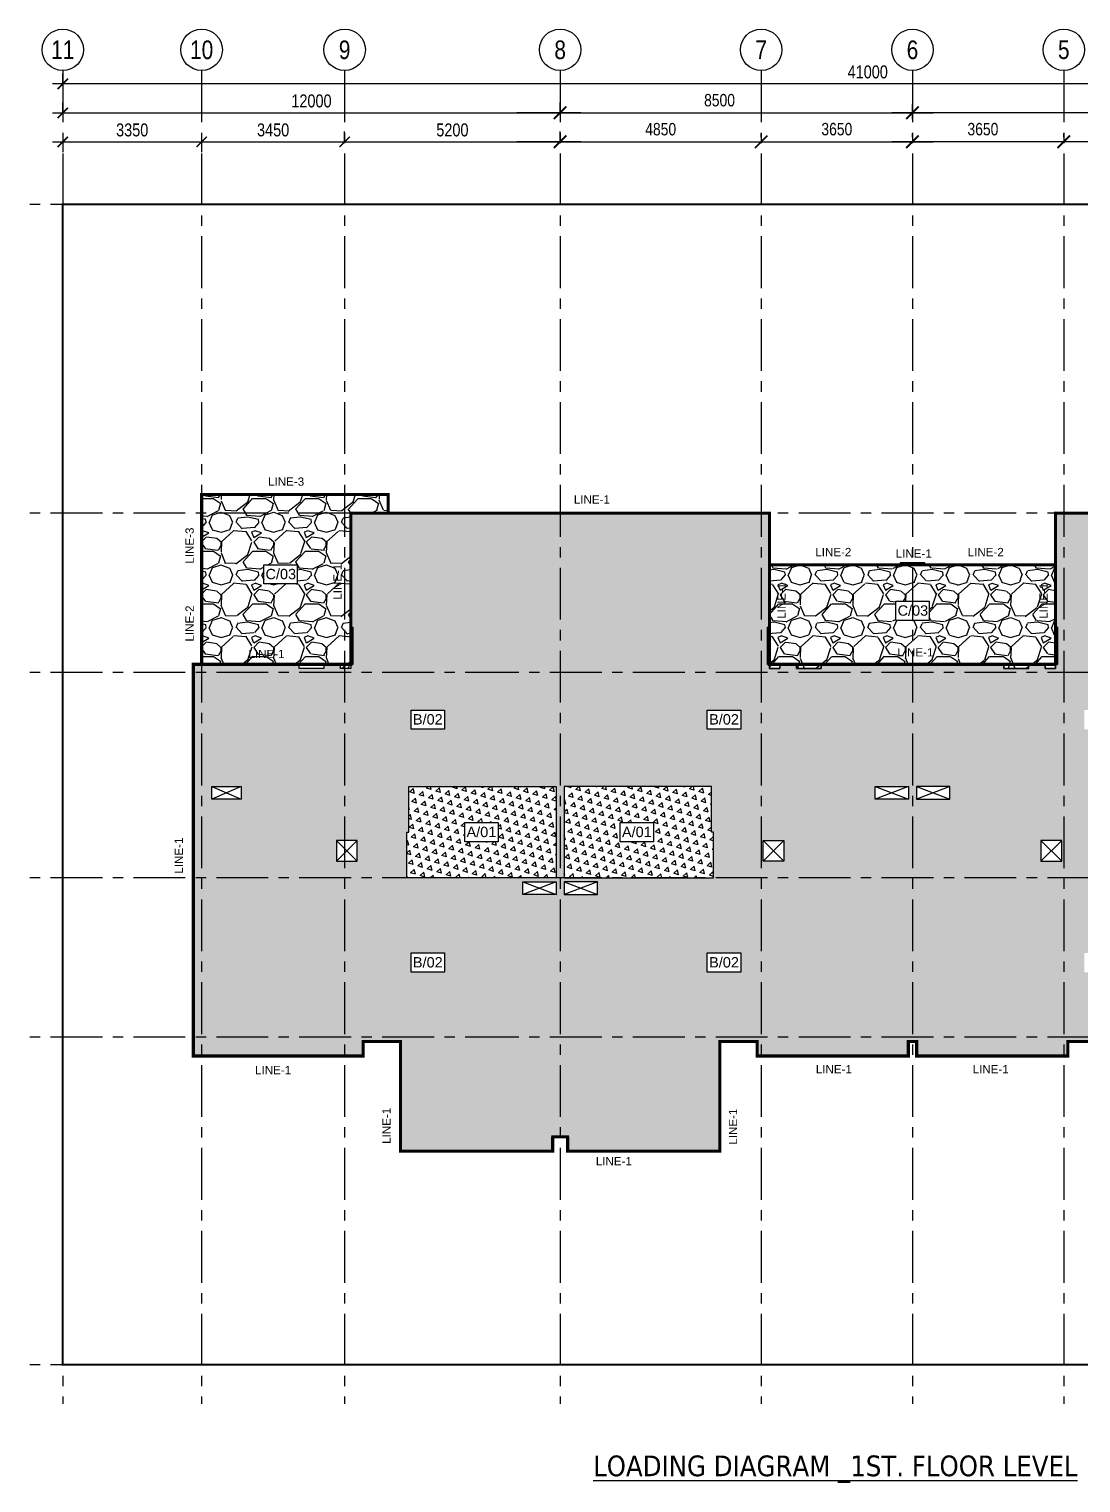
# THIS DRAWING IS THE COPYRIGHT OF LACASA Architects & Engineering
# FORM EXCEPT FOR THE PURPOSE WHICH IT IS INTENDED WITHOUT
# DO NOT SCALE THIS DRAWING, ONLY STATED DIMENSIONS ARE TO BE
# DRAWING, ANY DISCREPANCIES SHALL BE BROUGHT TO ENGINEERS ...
# Model space of a CAD drawing. Header units: metres. Extents: x -2 to 146, y -3 to 32.
# Drawn here: x -0.81 to 24.56, y -2.85 to 32.23 of the extents above; entities that cross this region are included whole.
import ezdxf
from ezdxf.enums import TextEntityAlignment as Align
from ezdxf.xclip import XClip

# ---------------------------------------------------------------- set-up
doc = ezdxf.new("R2010")
doc.units = ezdxf.units.M
doc.header["$XCLIPFRAME"] = 0
doc.header["$PDMODE"] = 34
doc.header["$PDSIZE"] = 0.1
for name, pattern in [('HIDDEN2', [0.1875, 0.125, -0.0625]), ('LAC-591-XREF-TH-A-GRID-125-4 6 8$0$CENTER', [2, 1.25, -0.25, 0.25, -0.25]), ('LAC-591-XREF-TH-A-PLOT$0$CENTER', [2, 1.25, -0.25, 0.25, -0.25]), ('LAC-591-XREF-TH-A-PLOT$0$DASHDOTX2', [2, 1, -0.5, 0, -0.5]), ('LAC-591-XREF-TH-A-PLOT-4$0$CENTER', [2, 1.25, -0.25, 0.25, -0.25])]:
    doc.linetypes.add(name, pattern=pattern)
doc.layers.get('0').update_dxf_attribs({"linetype": 'CONTINUOUS'})
doc.layers.get('DEFPOINTS').update_dxf_attribs({"linetype": 'CONTINUOUS'})
for name, color, linetype in [('LAC-591-XREF-TH-A-GRID-125-4 6 8$0$15-GRID', 8, 'LAC-591-XREF-TH-A-GRID-125-4 6 8$0$CENTER'), ('LAC-591-XREF-TH-A-GRID-125-4 6 8$0$16-GRIDN', 2, 'CONTINUOUS'), ('LAC-591-XREF-TH-A-GRID-125-4 6 8$0$17-GRIDD', 5, 'CONTINUOUS'), ('LAC-591-XREF-TH-A-PLOT$0$29-PLOT LIMIT', 5, 'LAC-591-XREF-TH-A-PLOT$0$DASHDOTX2'), ('LAC-591-XREF-TH-A-PLOT-4$0$07-DIM', 23, 'CONTINUOUS'), ('LAC-591-XREF-TH-A-PLOT-4$0$15-GRID', 8, 'LAC-591-XREF-TH-A-PLOT-4$0$CENTER'), ('LAC-591-XREF-TH-A-PLOT-4$0$16-GRIDN', 2, 'CONTINUOUS'), ('LAC-591-XREF-TH-A-PLOT-4$0$17-GRIDD', 5, 'CONTINUOUS'), ('S-LINE-1', 10, 'CONTINUOUS'), ('S-LINE-2', 220, 'CONTINUOUS'), ('S-LINE-3', 134, 'CONTINUOUS'), ('S-TEXT-1', 3, 'CONTINUOUS')]:
    doc.layers.add(name, color=color, linetype=linetype)
for name, color, linetype, true_color in [('S-LOAD-APARTMENT', 7, 'CONTINUOUS', 0x7a7a00), ('S-LOAD-BALCONY', 7, 'CONTINUOUS', 0x428500), ('S-LOAD-STAIRCASE', 7, 'CONTINUOUS', 0x7575ff)]:
    doc.layers.add(name, color=color, linetype=linetype, true_color=true_color)
doc.styles.add('_ACM-G-TEXT', font='arial.ttf')
doc.styles.add('Arial_1', font='arial.ttf', dxfattribs={"height": 2.458832})
doc.styles.add('LAC-591-XREF-TH-A-GRID-125-4 6 8$0$GRID-DIM-NO', font='arial.ttf', dxfattribs={"width": 0.8})
doc.styles.add('LAC-591-XREF-TH-A-PLOT-4$0$GRID-DIM-NO', font='arial.ttf', dxfattribs={"width": 0.8})
doc.styles.add('TAHOMA', font='tahoma.ttf')
doc.linetypes.add('TRACKS', pattern='A,0.15,[130,ltypeshp.shx,S=0.25,R=0,X=0,Y=0],0.15', length=0.3)
doc.dimstyles.new('LAC-591-XREF-TH-A-GRID-125-4 6 8$0$GRID-DIM-100', dxfattribs={"dimtxt": 0.3, "dimasz": 0.3, "dimexe": 0.2, "dimexo": 0.2, "dimgap": 0.15, "dimtad": 1, "dimdec": 0, "dimlfac": 1000, "dimzin": 0, "dimdsep": 46, "dimtxsty": 'LAC-591-XREF-TH-A-GRID-125-4 6 8$0$GRID-DIM-NO', "dimblk": 'LAC-591-XREF-TH-A-GRID-125-4 6 8$0$_ARCHTICK', "dimcen": 0.5, "dimdle": 0.5, "dimclrt": 3, "dimazin": 0, "dimtfac": 1, "dimtdec": 0, "dimtix": 1, "dimtmove": 0, "dimatfit": 3, "dimfxl": 1, "dimtolj": 1, "dimtzin": 0, "dimarcsym": 0})
doc.dimstyles.new('LAC-591-XREF-TH-A-PLOT-4$0$GRID-DIM-100A', dxfattribs={"dimscale": 1.25, "dimtxt": 0.25, "dimasz": 0.2, "dimexe": 0.2, "dimexo": 0.2, "dimgap": 0.1, "dimtad": 1, "dimdec": 0, "dimlfac": 1000, "dimzin": 4, "dimdsep": 46, "dimtxsty": 'LAC-591-XREF-TH-A-PLOT-4$0$GRID-DIM-NO', "dimblk": 'LAC-591-XREF-TH-A-PLOT-4$0$_ARCHTICK', "dimcen": 0.5, "dimdle": 0.2, "dimclrt": 3, "dimadec": 5, "dimazin": 0, "dimtfac": 1, "dimtdec": 0, "dimtix": 1, "dimtmove": 0, "dimatfit": 3, "dimfxl": 0.5, "dimfxlon": 1, "dimtolj": 1, "dimtzin": 0, "dimarcsym": 0})

# ---------------------------------------------------------------- blocks, each defined once
blk = doc.blocks.new('LAC-591-XREF-TH-A-GRID-125-4 6 8$0$_ARCHTICK')
at = {"color": 0, "linetype": 'ByBlock', "ltscale": 30, "const_width": 0.15}
blk.add_lwpolyline([(-0.5, -0.5), (0.5, 0.5)], dxfattribs=at)
blk = doc.blocks.new('*D51')
at = {"layer": 'DEFPOINTS', "color": 0, "transparency": 16777216}
for p in [(24.15, 29.509), (24.15, 29.42), (29, 29.42)]:
    blk.add_point(p, dxfattribs=at)
at = {"layer": 'LAC-591-XREF-TH-A-GRID-125-4 6 8$0$17-GRIDD', "color": 0, "lineweight": -2, "transparency": 16777216}
for p, q in [((29.5, 29.509), (23.65, 29.509)), ((24.15, 29.62), (24.15, 29.709)), ((29, 29.62), (29, 29.709))]:
    blk.add_line(p, q, dxfattribs=at)
at = {"layer": 'LAC-591-XREF-TH-A-GRID-125-4 6 8$0$17-GRIDD', "color": 0, "lineweight": -2, "transparency": 16777216, "xscale": 0.3, "yscale": 0.3, "zscale": 0.3, "rotation": 180}
blk.add_blockref('LAC-591-XREF-TH-A-GRID-125-4 6 8$0$_ARCHTICK', (24.15, 29.509), dxfattribs=at)
at = {"layer": 'LAC-591-XREF-TH-A-GRID-125-4 6 8$0$17-GRIDD', "color": 0, "lineweight": -2, "transparency": 16777216, "xscale": 0.3, "yscale": 0.3, "zscale": 0.3}
blk.add_blockref('LAC-591-XREF-TH-A-GRID-125-4 6 8$0$_ARCHTICK', (29, 29.509), dxfattribs=at)
at = {"layer": 'LAC-591-XREF-TH-A-GRID-125-4 6 8$0$17-GRIDD', "color": 3, "transparency": 16777216, "insert": (26.575, 29.812), "char_height": 0.3, "attachment_point": 5, "style": 'LAC-591-XREF-TH-A-GRID-125-4 6 8$0$GRID-DIM-NO'}
blk.add_mtext('\\A1;4850', dxfattribs=at)
blk = doc.blocks.new('*D52')
at = {"layer": 'DEFPOINTS', "color": 0, "transparency": 16777216}
for p in [(20.5, 29.509), (20.5, 29.42), (24.15, 29.42)]:
    blk.add_point(p, dxfattribs=at)
at = {"layer": 'LAC-591-XREF-TH-A-GRID-125-4 6 8$0$17-GRIDD', "color": 0, "lineweight": -2, "transparency": 16777216}
for p, q in [((24.65, 29.509), (20, 29.509)), ((20.5, 29.62), (20.5, 29.709)), ((24.15, 29.62), (24.15, 29.709))]:
    blk.add_line(p, q, dxfattribs=at)
at = {"layer": 'LAC-591-XREF-TH-A-GRID-125-4 6 8$0$17-GRIDD', "color": 0, "lineweight": -2, "transparency": 16777216, "xscale": 0.3, "yscale": 0.3, "zscale": 0.3, "rotation": 180}
blk.add_blockref('LAC-591-XREF-TH-A-GRID-125-4 6 8$0$_ARCHTICK', (20.5, 29.509), dxfattribs=at)
at = {"layer": 'LAC-591-XREF-TH-A-GRID-125-4 6 8$0$17-GRIDD', "color": 0, "lineweight": -2, "transparency": 16777216, "xscale": 0.3, "yscale": 0.3, "zscale": 0.3}
blk.add_blockref('LAC-591-XREF-TH-A-GRID-125-4 6 8$0$_ARCHTICK', (24.15, 29.509), dxfattribs=at)
at = {"layer": 'LAC-591-XREF-TH-A-GRID-125-4 6 8$0$17-GRIDD', "color": 3, "transparency": 16777216, "insert": (22.199, 29.813), "char_height": 0.3, "attachment_point": 5, "style": 'LAC-591-XREF-TH-A-GRID-125-4 6 8$0$GRID-DIM-NO'}
blk.add_mtext('\\A1;3650', dxfattribs=at)
blk = doc.blocks.new('*D54')
at = {"layer": 'DEFPOINTS', "color": 0, "transparency": 16777216}
for p in [(20.5, 30.209), (20.5, 29.854), (29, 30.019)]:
    blk.add_point(p, dxfattribs=at)
at = {"layer": 'LAC-591-XREF-TH-A-GRID-125-4 6 8$0$17-GRIDD', "color": 0, "lineweight": -2, "transparency": 16777216}
for p, q in [((29.5, 30.209), (20, 30.209)), ((20.5, 30.054), (20.5, 30.409)), ((29, 30.219), (29, 30.409))]:
    blk.add_line(p, q, dxfattribs=at)
at = {"layer": 'LAC-591-XREF-TH-A-GRID-125-4 6 8$0$17-GRIDD', "color": 0, "lineweight": -2, "transparency": 16777216, "xscale": 0.3, "yscale": 0.3, "zscale": 0.3, "rotation": 180}
blk.add_blockref('LAC-591-XREF-TH-A-GRID-125-4 6 8$0$_ARCHTICK', (20.5, 30.209), dxfattribs=at)
at = {"layer": 'LAC-591-XREF-TH-A-GRID-125-4 6 8$0$17-GRIDD', "color": 0, "lineweight": -2, "transparency": 16777216, "xscale": 0.3, "yscale": 0.3, "zscale": 0.3}
blk.add_blockref('LAC-591-XREF-TH-A-GRID-125-4 6 8$0$_ARCHTICK', (29, 30.209), dxfattribs=at)
at = {"layer": 'LAC-591-XREF-TH-A-GRID-125-4 6 8$0$17-GRIDD', "color": 3, "transparency": 16777216, "insert": (25.091, 30.512), "char_height": 0.3, "attachment_point": 5, "style": 'LAC-591-XREF-TH-A-GRID-125-4 6 8$0$GRID-DIM-NO'}
blk.add_mtext('\\A1;8500', dxfattribs=at)
blk = doc.blocks.new('LAC-591-XREF-TH-A-GRID-125-4 6 8$0$GRID-NO')
at = {"layer": 'LAC-591-XREF-TH-A-GRID-125-4 6 8$0$16-GRIDN', "color": 5, "linetype": 'Continuous'}
blk.add_circle((0, 0.5), 0.5, dxfattribs=at)
at = {"layer": 'LAC-591-XREF-TH-A-GRID-125-4 6 8$0$16-GRIDN', "style": 'LAC-591-XREF-TH-A-GRID-125-4 6 8$0$GRID-DIM-NO', "width": 0.8}
blk.add_attdef('NO.', text='', height=0.45, dxfattribs=at).set_placement((0, 0.5), align=Align.MIDDLE)
blk = doc.blocks.new('*D61')
at = {"layer": 'DEFPOINTS', "color": 0, "transparency": 16777216}
for p in [(16.85, 29.509), (12, 29.42), (16.85, 29.42)]:
    blk.add_point(p, dxfattribs=at)
at = {"layer": 'LAC-591-XREF-TH-A-GRID-125-4 6 8$0$17-GRIDD', "color": 0, "lineweight": -2, "transparency": 16777216}
for p, q in [((11.5, 29.509), (17.35, 29.509)), ((12, 29.62), (12, 29.709)), ((16.85, 29.62), (16.85, 29.709))]:
    blk.add_line(p, q, dxfattribs=at)
at = {"layer": 'LAC-591-XREF-TH-A-GRID-125-4 6 8$0$17-GRIDD', "color": 0, "lineweight": -2, "transparency": 16777216, "xscale": 0.3, "yscale": 0.3, "zscale": 0.3, "rotation": 180}
blk.add_blockref('LAC-591-XREF-TH-A-GRID-125-4 6 8$0$_ARCHTICK', (12, 29.509), dxfattribs=at)
at = {"layer": 'LAC-591-XREF-TH-A-GRID-125-4 6 8$0$17-GRIDD', "color": 0, "lineweight": -2, "transparency": 16777216, "xscale": 0.3, "yscale": 0.3, "zscale": 0.3}
blk.add_blockref('LAC-591-XREF-TH-A-GRID-125-4 6 8$0$_ARCHTICK', (16.85, 29.509), dxfattribs=at)
at = {"layer": 'LAC-591-XREF-TH-A-GRID-125-4 6 8$0$17-GRIDD', "color": 3, "transparency": 16777216, "insert": (14.425, 29.812), "char_height": 0.3, "attachment_point": 5, "style": 'LAC-591-XREF-TH-A-GRID-125-4 6 8$0$GRID-DIM-NO'}
blk.add_mtext('\\A1;4850', dxfattribs=at)
blk = doc.blocks.new('*D62')
at = {"layer": 'DEFPOINTS', "color": 0, "transparency": 16777216}
for p in [(20.5, 29.509), (16.85, 29.42), (20.5, 29.42)]:
    blk.add_point(p, dxfattribs=at)
at = {"layer": 'LAC-591-XREF-TH-A-GRID-125-4 6 8$0$17-GRIDD', "color": 0, "lineweight": -2, "transparency": 16777216}
for p, q in [((16.35, 29.509), (21, 29.509)), ((16.85, 29.62), (16.85, 29.709)), ((20.5, 29.62), (20.5, 29.709))]:
    blk.add_line(p, q, dxfattribs=at)
at = {"layer": 'LAC-591-XREF-TH-A-GRID-125-4 6 8$0$17-GRIDD', "color": 0, "lineweight": -2, "transparency": 16777216, "xscale": 0.3, "yscale": 0.3, "zscale": 0.3, "rotation": 180}
blk.add_blockref('LAC-591-XREF-TH-A-GRID-125-4 6 8$0$_ARCHTICK', (16.85, 29.509), dxfattribs=at)
at = {"layer": 'LAC-591-XREF-TH-A-GRID-125-4 6 8$0$17-GRIDD', "color": 0, "lineweight": -2, "transparency": 16777216, "xscale": 0.3, "yscale": 0.3, "zscale": 0.3}
blk.add_blockref('LAC-591-XREF-TH-A-GRID-125-4 6 8$0$_ARCHTICK', (20.5, 29.509), dxfattribs=at)
at = {"layer": 'LAC-591-XREF-TH-A-GRID-125-4 6 8$0$17-GRIDD', "color": 3, "transparency": 16777216, "insert": (18.675, 29.813), "char_height": 0.3, "attachment_point": 5, "style": 'LAC-591-XREF-TH-A-GRID-125-4 6 8$0$GRID-DIM-NO'}
blk.add_mtext('\\A1;3650', dxfattribs=at)
blk = doc.blocks.new('*D63')
at = {"layer": 'DEFPOINTS', "color": 0, "transparency": 16777216}
for p in [(7.15, 29.509), (7.15, 29.42), (12, 29.42)]:
    blk.add_point(p, dxfattribs=at)
at = {"layer": 'LAC-591-XREF-TH-A-GRID-125-4 6 8$0$17-GRIDD', "color": 0, "lineweight": -2, "transparency": 16777216}
for p, q in [((12.5, 29.509), (6.65, 29.509)), ((7.15, 29.62), (7.15, 29.709)), ((12, 29.62), (12, 29.709))]:
    blk.add_line(p, q, dxfattribs=at)
at = {"layer": 'LAC-591-XREF-TH-A-GRID-125-4 6 8$0$17-GRIDD', "color": 0, "lineweight": -2, "transparency": 16777216, "xscale": 0.3, "yscale": 0.3, "zscale": 0.3, "rotation": 180}
blk.add_blockref('LAC-591-XREF-TH-A-GRID-125-4 6 8$0$_ARCHTICK', (7.15, 29.509), dxfattribs=at)
at = {"layer": 'LAC-591-XREF-TH-A-GRID-125-4 6 8$0$17-GRIDD', "color": 0, "lineweight": -2, "transparency": 16777216, "xscale": 0.3, "yscale": 0.3, "zscale": 0.3}
blk.add_blockref('LAC-591-XREF-TH-A-GRID-125-4 6 8$0$_ARCHTICK', (12, 29.509), dxfattribs=at)
at = {"layer": 'LAC-591-XREF-TH-A-GRID-125-4 6 8$0$17-GRIDD', "color": 3, "transparency": 16777216, "insert": (9.575, 29.812), "char_height": 0.3, "attachment_point": 5, "style": 'LAC-591-XREF-TH-A-GRID-125-4 6 8$0$GRID-DIM-NO'}
blk.add_mtext('\\A1;4850', dxfattribs=at)
blk = doc.blocks.new('*D75')
at = {"layer": 'DEFPOINTS', "color": 0, "transparency": 16777216}
for p in [(20.5, 30.209), (12, 30.019), (20.5, 29.854)]:
    blk.add_point(p, dxfattribs=at)
at = {"layer": 'LAC-591-XREF-TH-A-GRID-125-4 6 8$0$17-GRIDD', "color": 0, "lineweight": -2, "transparency": 16777216}
for p, q in [((11.5, 30.209), (21, 30.209)), ((12, 30.219), (12, 30.409)), ((20.5, 30.054), (20.5, 30.409))]:
    blk.add_line(p, q, dxfattribs=at)
at = {"layer": 'LAC-591-XREF-TH-A-GRID-125-4 6 8$0$17-GRIDD', "color": 0, "lineweight": -2, "transparency": 16777216, "xscale": 0.3, "yscale": 0.3, "zscale": 0.3, "rotation": 180}
blk.add_blockref('LAC-591-XREF-TH-A-GRID-125-4 6 8$0$_ARCHTICK', (12, 30.209), dxfattribs=at)
at = {"layer": 'LAC-591-XREF-TH-A-GRID-125-4 6 8$0$17-GRIDD', "color": 0, "lineweight": -2, "transparency": 16777216, "xscale": 0.3, "yscale": 0.3, "zscale": 0.3}
blk.add_blockref('LAC-591-XREF-TH-A-GRID-125-4 6 8$0$_ARCHTICK', (20.5, 30.209), dxfattribs=at)
at = {"layer": 'LAC-591-XREF-TH-A-GRID-125-4 6 8$0$17-GRIDD', "color": 3, "transparency": 16777216, "insert": (15.845, 30.512), "char_height": 0.3, "attachment_point": 5, "style": 'LAC-591-XREF-TH-A-GRID-125-4 6 8$0$GRID-DIM-NO'}
blk.add_mtext('\\A1;8500', dxfattribs=at)
blk = doc.blocks.new('*D77')
at = {"layer": 'DEFPOINTS', "color": 0, "transparency": 16777216}
for p in [(3.5, 30.209), (3.5, 29.854), (12, 30.019)]:
    blk.add_point(p, dxfattribs=at)
at = {"layer": 'LAC-591-XREF-TH-A-GRID-125-4 6 8$0$17-GRIDD', "color": 0, "lineweight": -2, "transparency": 16777216}
for p, q in [((12.5, 30.209), (3, 30.209)), ((3.5, 30.054), (3.5, 30.409)), ((12, 30.219), (12, 30.409))]:
    blk.add_line(p, q, dxfattribs=at)
at = {"layer": 'LAC-591-XREF-TH-A-GRID-125-4 6 8$0$17-GRIDD', "color": 0, "lineweight": -2, "transparency": 16777216, "xscale": 0.3, "yscale": 0.3, "zscale": 0.3, "rotation": 180}
blk.add_blockref('LAC-591-XREF-TH-A-GRID-125-4 6 8$0$_ARCHTICK', (3.5, 30.209), dxfattribs=at)
at = {"layer": 'LAC-591-XREF-TH-A-GRID-125-4 6 8$0$17-GRIDD', "color": 0, "lineweight": -2, "transparency": 16777216, "xscale": 0.3, "yscale": 0.3, "zscale": 0.3}
blk.add_blockref('LAC-591-XREF-TH-A-GRID-125-4 6 8$0$_ARCHTICK', (12, 30.209), dxfattribs=at)
at = {"layer": 'LAC-591-XREF-TH-A-GRID-125-4 6 8$0$17-GRIDD', "color": 3, "transparency": 16777216, "insert": (8.207, 30.512), "char_height": 0.3, "attachment_point": 5, "style": 'LAC-591-XREF-TH-A-GRID-125-4 6 8$0$GRID-DIM-NO'}
blk.add_mtext('\\A1;8500', dxfattribs=at)
blk = doc.blocks.new('LAC-591-XREF-TH-A-PLOT-4$0$_ARCHTICK')
at = {"color": 0, "linetype": 'ByBlock', "ltscale": 30, "const_width": 0.15}
blk.add_lwpolyline([(-0.5, -0.5), (0.5, 0.5)], dxfattribs=at)
blk = doc.blocks.new('*D28')
at = {"layer": 'DEFPOINTS', "color": 0, "transparency": 16777216}
for p in [(0, 29.649), (3.35, 29.649), (3.35, 29.509)]:
    blk.add_point(p, dxfattribs=at)
at = {"layer": 'LAC-591-XREF-TH-A-PLOT-4$0$17-GRIDD', "color": 0, "lineweight": -2, "transparency": 16777216}
for p, q in [((-0.25, 29.509), (3.6, 29.509)), ((0, 29.509), (0, 29.259)), ((3.35, 29.509), (3.35, 29.259))]:
    blk.add_line(p, q, dxfattribs=at)
at = {"layer": 'LAC-591-XREF-TH-A-PLOT-4$0$17-GRIDD', "color": 0, "lineweight": -2, "transparency": 16777216, "xscale": 0.25, "yscale": 0.25, "zscale": 0.25, "rotation": 180}
blk.add_blockref('LAC-591-XREF-TH-A-PLOT-4$0$_ARCHTICK', (0, 29.509), dxfattribs=at)
at = {"layer": 'LAC-591-XREF-TH-A-PLOT-4$0$17-GRIDD', "color": 0, "lineweight": -2, "transparency": 16777216, "xscale": 0.25, "yscale": 0.25, "zscale": 0.25}
blk.add_blockref('LAC-591-XREF-TH-A-PLOT-4$0$_ARCHTICK', (3.35, 29.509), dxfattribs=at)
at = {"layer": 'LAC-591-XREF-TH-A-PLOT-4$0$17-GRIDD', "color": 3, "transparency": 16777216, "insert": (1.675, 29.794), "char_height": 0.3125, "attachment_point": 5, "style": 'LAC-591-XREF-TH-A-PLOT-4$0$GRID-DIM-NO'}
blk.add_mtext('\\A1;3350', dxfattribs=at)
blk = doc.blocks.new('*D29')
at = {"layer": 'DEFPOINTS', "color": 0, "transparency": 16777216}
for p in [(3.35, 29.649), (6.8, 29.509), (6.8, 29.395)]:
    blk.add_point(p, dxfattribs=at)
at = {"layer": 'LAC-591-XREF-TH-A-PLOT-4$0$17-GRIDD', "color": 0, "lineweight": -2, "transparency": 16777216}
for p, q in [((3.1, 29.509), (7.05, 29.509)), ((3.35, 29.509), (3.35, 29.259)), ((6.8, 29.509), (6.8, 29.759))]:
    blk.add_line(p, q, dxfattribs=at)
at = {"layer": 'LAC-591-XREF-TH-A-PLOT-4$0$17-GRIDD', "color": 0, "lineweight": -2, "transparency": 16777216, "xscale": 0.25, "yscale": 0.25, "zscale": 0.25, "rotation": 180}
blk.add_blockref('LAC-591-XREF-TH-A-PLOT-4$0$_ARCHTICK', (3.35, 29.509), dxfattribs=at)
at = {"layer": 'LAC-591-XREF-TH-A-PLOT-4$0$17-GRIDD', "color": 0, "lineweight": -2, "transparency": 16777216, "xscale": 0.25, "yscale": 0.25, "zscale": 0.25}
blk.add_blockref('LAC-591-XREF-TH-A-PLOT-4$0$_ARCHTICK', (6.8, 29.509), dxfattribs=at)
at = {"layer": 'LAC-591-XREF-TH-A-PLOT-4$0$17-GRIDD', "color": 3, "transparency": 16777216, "insert": (5.075, 29.794), "char_height": 0.3125, "attachment_point": 5, "style": 'LAC-591-XREF-TH-A-PLOT-4$0$GRID-DIM-NO'}
blk.add_mtext('\\A1;3450', dxfattribs=at)
blk = doc.blocks.new('*D25')
at = {"layer": 'DEFPOINTS', "color": 0, "transparency": 16777216}
for p in [(12, 29.509), (6.8, 29.381), (12, 29.42)]:
    blk.add_point(p, dxfattribs=at)
at = {"layer": 'LAC-591-XREF-TH-A-PLOT-4$0$17-GRIDD', "color": 0, "lineweight": -2, "transparency": 16777216}
for p, q in [((6.55, 29.509), (12.25, 29.509)), ((6.8, 29.509), (6.8, 29.759)), ((12, 29.509), (12, 29.759))]:
    blk.add_line(p, q, dxfattribs=at)
at = {"layer": 'LAC-591-XREF-TH-A-PLOT-4$0$17-GRIDD', "color": 0, "lineweight": -2, "transparency": 16777216, "xscale": 0.25, "yscale": 0.25, "zscale": 0.25, "rotation": 180}
blk.add_blockref('LAC-591-XREF-TH-A-PLOT-4$0$_ARCHTICK', (6.8, 29.509), dxfattribs=at)
at = {"layer": 'LAC-591-XREF-TH-A-PLOT-4$0$17-GRIDD', "color": 0, "lineweight": -2, "transparency": 16777216, "xscale": 0.25, "yscale": 0.25, "zscale": 0.25}
blk.add_blockref('LAC-591-XREF-TH-A-PLOT-4$0$_ARCHTICK', (12, 29.509), dxfattribs=at)
at = {"layer": 'LAC-591-XREF-TH-A-PLOT-4$0$17-GRIDD', "color": 3, "transparency": 16777216, "insert": (9.4, 29.794), "char_height": 0.3125, "attachment_point": 5, "style": 'LAC-591-XREF-TH-A-PLOT-4$0$GRID-DIM-NO'}
blk.add_mtext('\\A1;5200', dxfattribs=at)
blk = doc.blocks.new('*D26')
at = {"layer": 'DEFPOINTS', "color": 0, "transparency": 16777216}
for p in [(12, 30.209), (0, 30.019), (12, 30.019)]:
    blk.add_point(p, dxfattribs=at)
at = {"layer": 'LAC-591-XREF-TH-A-PLOT-4$0$17-GRIDD', "color": 0, "lineweight": -2, "transparency": 16777216}
for p, q in [((-0.25, 30.209), (12.25, 30.209)), ((0, 30.209), (0, 30.459)), ((12, 30.209), (12, 30.459))]:
    blk.add_line(p, q, dxfattribs=at)
at = {"layer": 'LAC-591-XREF-TH-A-PLOT-4$0$17-GRIDD', "color": 0, "lineweight": -2, "transparency": 16777216, "xscale": 0.25, "yscale": 0.25, "zscale": 0.25, "rotation": 180}
blk.add_blockref('LAC-591-XREF-TH-A-PLOT-4$0$_ARCHTICK', (0, 30.209), dxfattribs=at)
at = {"layer": 'LAC-591-XREF-TH-A-PLOT-4$0$17-GRIDD', "color": 0, "lineweight": -2, "transparency": 16777216, "xscale": 0.25, "yscale": 0.25, "zscale": 0.25}
blk.add_blockref('LAC-591-XREF-TH-A-PLOT-4$0$_ARCHTICK', (12, 30.209), dxfattribs=at)
at = {"layer": 'LAC-591-XREF-TH-A-PLOT-4$0$17-GRIDD', "color": 3, "transparency": 16777216, "insert": (6, 30.494), "char_height": 0.3125, "attachment_point": 5, "style": 'LAC-591-XREF-TH-A-PLOT-4$0$GRID-DIM-NO'}
blk.add_mtext('\\A1;12000', dxfattribs=at)
blk = doc.blocks.new('LAC-591-XREF-TH-A-PLOT-4$0$GRID-NO')
at = {"layer": 'LAC-591-XREF-TH-A-PLOT-4$0$16-GRIDN', "color": 5, "linetype": 'Continuous'}
blk.add_circle((0, 0.5), 0.5, dxfattribs=at)
at = {"layer": 'LAC-591-XREF-TH-A-PLOT-4$0$16-GRIDN', "style": 'LAC-591-XREF-TH-A-PLOT-4$0$GRID-DIM-NO', "width": 0.8}
blk.add_attdef('NO.', text='', height=0.45, dxfattribs=at).set_placement((0, 0.5), align=Align.MIDDLE)
blk = doc.blocks.new('*D27')
at = {"layer": 'DEFPOINTS', "color": 0, "transparency": 16777216}
for p in [(0, 30.909), (0, 30.725), (41, 30.725)]:
    blk.add_point(p, dxfattribs=at)
at = {"layer": 'LAC-591-XREF-TH-A-PLOT-4$0$17-GRIDD', "color": 0, "lineweight": -2, "transparency": 16777216}
for p, q in [((41.25, 30.909), (-0.25, 30.909)), ((0, 30.909), (0, 31.159)), ((41, 30.909), (41, 31.159))]:
    blk.add_line(p, q, dxfattribs=at)
at = {"layer": 'LAC-591-XREF-TH-A-PLOT-4$0$17-GRIDD', "color": 0, "lineweight": -2, "transparency": 16777216, "xscale": 0.25, "yscale": 0.25, "zscale": 0.25, "rotation": 180}
blk.add_blockref('LAC-591-XREF-TH-A-PLOT-4$0$_ARCHTICK', (0, 30.909), dxfattribs=at)
at = {"layer": 'LAC-591-XREF-TH-A-PLOT-4$0$17-GRIDD', "color": 0, "lineweight": -2, "transparency": 16777216, "xscale": 0.25, "yscale": 0.25, "zscale": 0.25}
blk.add_blockref('LAC-591-XREF-TH-A-PLOT-4$0$_ARCHTICK', (41, 30.909), dxfattribs=at)
at = {"layer": 'LAC-591-XREF-TH-A-PLOT-4$0$17-GRIDD', "color": 3, "transparency": 16777216, "insert": (19.42, 31.194), "char_height": 0.3125, "attachment_point": 5, "style": 'LAC-591-XREF-TH-A-PLOT-4$0$GRID-DIM-NO'}
blk.add_mtext('\\A1;41000', dxfattribs=at)
blk = doc.blocks.new('LAC-591-XREF-TH-A-PLOT')
at = {"layer": 'LAC-591-XREF-TH-A-PLOT$0$29-PLOT LIMIT', "linetype": 'LAC-591-XREF-TH-A-PLOT$0$CENTER', "const_width": 0.05}
blk.add_lwpolyline([(0, 0), (41, 0), (41, 28), (0, 28)], close=True, dxfattribs=at)
blk = doc.blocks.new('LAC-591-XREF-TH-A-GRID-125-4 6 8')
at = {"layer": 'LAC-591-XREF-TH-A-GRID-125-4 6 8$0$15-GRID'}
for p, q in [((12, 31.2295), (12, -0.943)), ((16.85, 31.2295), (16.85, -0.943)), ((20.5, 31.2295), (20.5, -0.943)), ((24.15, 31.2295), (24.15, -0.943)), ((45.0044, 28), (-35, 28)), ((45.0044, 20.55), (-35, 20.55)), ((45.0044, 16.7), (-35, 16.7)), ((45.0044, 11.75), (-35, 11.75)), ((45.0044, 7.9), (-35, 7.9)), ((45.0044, 0), (-35, 0))]:
    blk.add_line(p, q, dxfattribs=at)
at = {"layer": 'LAC-591-XREF-TH-A-GRID-125-4 6 8$0$16-GRIDN'}
for p, values in [((12, 31.2295), {'NO.': '8'}), ((16.85, 31.2295), {'NO.': '7'}), ((20.5, 31.2295), {'NO.': '6'}), ((24.15, 31.2295), {'NO.': '5'})]:
    blk.add_blockref('LAC-591-XREF-TH-A-GRID-125-4 6 8$0$GRID-NO', p, dxfattribs=at).add_auto_attribs(values)
at = {"layer": 'LAC-591-XREF-TH-A-GRID-125-4 6 8$0$17-GRIDD'}
for base, p2, angle, picture, middle in [((3.5, 30.2093), (3.5, 29.8544), 0, '*D77', (8.2067, 30.2093)), ((20.5, 30.2093), (20.5, 29.8544), 180, '*D75', (15.8449, 30.2093))]:
    dim = blk.add_linear_dim(base=base, p1=(12, 30.0189), p2=p2, angle=angle, dimstyle='LAC-591-XREF-TH-A-GRID-125-4 6 8$0$GRID-DIM-100', dxfattribs=at)
    dim.commit()
    dim.dimension.update_dxf_attribs({"geometry": picture, "text_midpoint": middle, "dimtype": 128})
for base, p1, p2, picture, middle in [((20.5, 30.2093), (29, 30.0189), (20.5, 29.8544), '*D54', (25.0909, 30.2093)), ((20.5, 29.5093), (24.15, 29.4199), (20.5, 29.4199), '*D52', (22.1991, 29.5093))]:
    dim = blk.add_linear_dim(base=base, p1=p1, p2=p2, dimstyle='LAC-591-XREF-TH-A-GRID-125-4 6 8$0$GRID-DIM-100', dxfattribs=at)
    dim.commit()
    dim.dimension.update_dxf_attribs({"geometry": picture, "text_midpoint": middle, "dimtype": 128})
for base, p1, p2, angle, picture, middle in [((7.15, 29.5093), (12, 29.4199), (7.15, 29.4199), 0, '*D63', (9.575, 29.8125)), ((16.85, 29.5093), (12, 29.4199), (16.85, 29.4199), 180, '*D61', (14.425, 29.8125)), ((20.5, 29.5093), (16.85, 29.4199), (20.5, 29.4199), 180, '*D62', (18.675, 29.8126))]:
    dim = blk.add_linear_dim(base=base, p1=p1, p2=p2, angle=angle, dimstyle='LAC-591-XREF-TH-A-GRID-125-4 6 8$0$GRID-DIM-100', dxfattribs=at)
    dim.commit()
    dim.dimension.update_dxf_attribs({"geometry": picture, "text_midpoint": middle})
dim = blk.add_linear_dim(base=(24.15, 29.5093), p1=(29, 29.4199), p2=(24.15, 29.4199), dimstyle='LAC-591-XREF-TH-A-GRID-125-4 6 8$0$GRID-DIM-100', dxfattribs=at)
dim.commit()
dim.dimension.update_dxf_attribs({"geometry": '*D51', "text_midpoint": (26.575, 29.8125)})
blk = doc.blocks.new('LAC-591-XREF-TH-A-PLOT-4')
at = {"layer": 'LAC-591-XREF-TH-A-PLOT-4$0$15-GRID'}
for p, q in [((0, 31.2295), (0, -0.943)), ((3.35, 31.2295), (3.35, -0.943)), ((6.8, 31.2295), (6.8, -0.943)), ((10.9563, 28), (-0.8129, 28)), ((10.9563, 20.55), (-0.8129, 20.55)), ((10.9563, 16.7), (-0.8129, 16.7)), ((10.9563, 11.75), (-0.8129, 11.75)), ((10.9563, 7.9), (-0.8129, 7.9)), ((10.9563, 0), (-0.8129, 0))]:
    blk.add_line(p, q, dxfattribs=at)
at = {"layer": 'LAC-591-XREF-TH-A-PLOT-4$0$07-DIM'}
ref = blk.add_blockref('LAC-591-XREF-TH-A-GRID-125-4 6 8', (0, 0), dxfattribs=at)
XClip(ref).set_block_clipping_path([(10.9563412516, -1.4104157728), (46.3088931163, 33.5085570195)])
at = {"layer": 'LAC-591-XREF-TH-A-PLOT-4$0$16-GRIDN'}
for p, values in [((0, 31.2295), {'NO.': '11'}), ((3.35, 31.2295), {'NO.': '10'}), ((6.8, 31.2295), {'NO.': '9'})]:
    blk.add_blockref('LAC-591-XREF-TH-A-PLOT-4$0$GRID-NO', p, dxfattribs=at).add_auto_attribs(values)
at = {"layer": 'LAC-591-XREF-TH-A-PLOT-4$0$17-GRIDD'}
dim = blk.add_linear_dim(base=(0, 30.9093), p1=(41, 30.7246), p2=(0, 30.7246), dimstyle='LAC-591-XREF-TH-A-PLOT-4$0$GRID-DIM-100A', dxfattribs=at)
dim.commit()
dim.dimension.update_dxf_attribs({"geometry": '*D27', "text_midpoint": (19.4204, 30.9093), "dimtype": 128})
for base, p1, p2, picture, middle in [((12, 30.2093), (0, 30.0189), (12, 30.0189), '*D26', (6, 30.4938)), ((3.35, 29.5093), (0, 29.6486), (3.35, 29.6486), '*D28', (1.675, 29.794)), ((6.8, 29.5093), (3.35, 29.6486), (6.8, 29.3953), '*D29', (5.075, 29.794)), ((12, 29.5093), (6.8, 29.3809), (12, 29.4199), '*D25', (9.4, 29.7938))]:
    dim = blk.add_linear_dim(base=base, p1=p1, p2=p2, angle=180, dimstyle='LAC-591-XREF-TH-A-PLOT-4$0$GRID-DIM-100A', dxfattribs=at)
    dim.commit()
    dim.dimension.update_dxf_attribs({"geometry": picture, "text_midpoint": middle})

msp = doc.modelspace()

# ---------------------------------------------------------------- hatches: boundary and pattern name
at = {"layer": 'S-LOAD-APARTMENT'}
h = msp.add_hatch(dxfattribs=at)
h.set_pattern_fill('GRAVEL', color=256, scale=0.05)
h.paths.add_polyline_path([(37.85, 16.9), (35.3, 16.9), (35.3, 16.8), (34.7, 16.8), (34.7, 16.9), (34.3, 16.9), (34.3, 16.8), (34.05, 16.8), (34.05, 16.9), (34, 16.9), (34, 17.8), (34.05, 17.8), (34.05, 20.55), (23.95, 20.55), (23.95, 17.8), (24, 17.8), (24, 16.9), (23.95, 16.9), (23.95, 16.8), (23.7, 16.8), (23.7, 16.9), (23.3, 16.9), (23.3, 16.8), (22.7, 16.8), (22.7, 16.9), (18.3, 16.9), (18.3, 16.8), (17.7, 16.8), (17.7, 16.9), (17.3, 16.9), (17.3, 16.8), (17.05, 16.8), (17.05, 16.9), (17, 16.9), (17, 17.8), (17.05, 17.8), (17.05, 20.55), (6.95, 20.55), (6.95, 17.8), (7, 17.8), (7, 16.9), (6.95, 16.9), (6.95, 16.8), (6.7, 16.8), (6.7, 16.9), (6.3, 16.9), (6.3, 16.8), (5.7, 16.8), (5.7, 16.9), (3.15, 16.9), (3.15, 7.45), (7.25, 7.45), (7.25, 7.8), (8.15, 7.8), (8.15, 5.15), (11.8, 5.15), (11.8, 5.5), (12.2, 5.5), (12.2, 5.15), (15.85, 5.15), (15.85, 7.8), (16.75, 7.8), (16.75, 7.45), (20.4, 7.45), (20.4, 7.8), (20.6, 7.8), (20.6, 7.45), (24.25, 7.45), (24.25, 7.8), (25.15, 7.8), (25.15, 5.15), (28.8, 5.15), (28.8, 5.5), (29.2, 5.5), (29.2, 5.15), (32.85, 5.15), (32.85, 7.8), (33.75, 7.8), (33.75, 7.45), (37.85, 7.45)])
h.paths.add_polyline_path([(21.4, 13.95), (21.4, 13.65), (20.6, 13.65), (20.6, 13.95)], flags=16)
h.paths.add_polyline_path([(20.4, 13.95), (20.4, 13.65), (19.6, 13.65), (19.6, 13.95)], flags=16)
h.paths.add_polyline_path([(23.6, 12.65), (24.1, 12.65), (24.1, 12.15), (23.6, 12.15)], flags=16)
h.paths.add_polyline_path([(24.644, 15.335), (24.644, 15.798), (25.45, 15.798), (25.45, 15.335)], flags=16)
h.paths.add_polyline_path([(25.35, 13.95), (28.9, 13.95), (28.9, 11.75), (25.3, 11.75), (25.3, 12.85), (25.35, 12.85)], flags=16)
h.paths.add_polyline_path([(17.4, 12.65), (17.4, 12.15), (16.9, 12.15), (16.9, 12.65)], flags=16)
h.paths.add_polyline_path([(16.356, 15.335), (15.55, 15.335), (15.55, 15.798), (16.356, 15.798)], flags=16)
h.paths.add_polyline_path([(15.65, 13.95), (15.65, 12.85), (15.7, 12.85), (15.7, 11.75), (12.1, 11.75), (12.1, 13.95)], flags=16)
h.paths.add_polyline_path([(24.644, 9.935), (25.45, 9.935), (25.45, 9.471), (24.644, 9.471)], flags=16)
h.paths.add_polyline_path([(16.356, 9.935), (16.356, 9.471), (15.55, 9.471), (15.55, 9.935)], flags=16)
h.paths.add_polyline_path([(28.1, 11.65), (28.9, 11.65), (28.9, 11.35), (28.1, 11.35)], flags=16)
h.paths.add_polyline_path([(29.1, 13.95), (32.65, 13.95), (32.65, 12.85), (32.7, 12.85), (32.7, 11.75), (29.1, 11.75)], flags=16)
h.paths.add_polyline_path([(29.1, 11.65), (29.9, 11.65), (29.9, 11.35), (29.1, 11.35)], flags=16)
h.paths.add_polyline_path([(12.9, 11.65), (12.9, 11.35), (12.1, 11.35), (12.1, 11.65)], flags=16)
h.paths.add_polyline_path([(11.9, 13.95), (11.9, 11.75), (8.3, 11.75), (8.3, 12.85), (8.35, 12.85), (8.35, 13.95)], flags=16)
h.paths.add_polyline_path([(11.9, 11.65), (11.9, 11.35), (11.1, 11.35), (11.1, 11.65)], flags=16)
h.paths.add_polyline_path([(31.79, 15.335), (31.79, 15.798), (32.595, 15.798), (32.595, 15.335)], flags=16)
h.paths.add_polyline_path([(31.79, 9.935), (32.595, 9.935), (32.595, 9.471), (31.79, 9.471)], flags=16)
h.paths.add_polyline_path([(9.21, 15.335), (8.405, 15.335), (8.405, 15.798), (9.21, 15.798)], flags=16)
h.paths.add_polyline_path([(33.9, 12.65), (34.4, 12.65), (34.4, 12.15), (33.9, 12.15)], flags=16)
h.paths.add_polyline_path([(9.21, 9.935), (9.21, 9.471), (8.405, 9.471), (8.405, 9.935)], flags=16)
h.paths.add_polyline_path([(7.1, 12.65), (7.1, 12.15), (6.6, 12.15), (6.6, 12.65)], flags=16)
h.paths.add_polyline_path([(36.7, 13.95), (37.4, 13.95), (37.4, 13.65), (36.7, 13.65)], flags=16)
h.paths.add_polyline_path([(4.3, 13.95), (4.3, 13.65), (3.6, 13.65), (3.6, 13.95)], flags=16)
h.paths.add_polyline_path([(31.762, 9.516), (32.609, 9.516), (32.609, 9.903), (31.762, 9.903)], flags=24)
h.paths.add_polyline_path([(24.616, 9.516), (25.464, 9.516), (25.464, 9.903), (24.616, 9.903)], flags=24)
h.paths.add_polyline_path([(8.383, 9.516), (9.231, 9.516), (9.231, 9.903), (8.383, 9.903)], flags=24)
h.paths.add_polyline_path([(15.529, 9.516), (16.377, 9.516), (16.377, 9.903), (15.529, 9.903)], flags=24)
h.paths.add_polyline_path([(31.762, 15.379), (32.609, 15.379), (32.609, 15.767), (31.762, 15.767)], flags=24)
h.paths.add_polyline_path([(24.616, 15.379), (25.464, 15.379), (25.464, 15.767), (24.616, 15.767)], flags=24)
h.paths.add_polyline_path([(8.383, 15.379), (9.231, 15.379), (9.231, 15.767), (8.383, 15.767)], flags=24)
h.paths.add_polyline_path([(15.529, 15.379), (16.377, 15.379), (16.377, 15.767), (15.529, 15.767)], flags=24)
at = {"layer": 'S-LOAD-BALCONY'}
h = msp.add_hatch(dxfattribs=at)
h.set_pattern_fill('GRAVEL', color=256, scale=0.05)
h.paths.add_polyline_path([(3.35, 16.9), (3.35, 21), (7.85, 21), (7.85, 20.55), (6.95, 20.55), (6.95, 17.8), (7, 17.8), (7, 16.9), (6.95, 16.9), (6.95, 16.8), (6.7, 16.8), (6.7, 16.9), (6.3, 16.9), (6.3, 16.8), (5.7, 16.8), (5.7, 16.9)])
h.paths.add_polyline_path([(4.848, 19.304), (5.654, 19.304), (5.654, 18.841), (4.848, 18.841)], flags=16)
h = msp.add_hatch(dxfattribs=at)
h.set_pattern_fill('GRAVEL', color=256, scale=0.05)
h.paths.add_polyline_path([(17.05, 19.3), (17.05, 17.8), (17, 17.8), (17, 16.9), (17.05, 16.9), (17.05, 16.8), (17.3, 16.8), (17.3, 16.9), (17.7, 16.9), (17.7, 16.8), (18.3, 16.8), (18.3, 16.9), (22.7, 16.9), (22.7, 16.8), (23.3, 16.8), (23.3, 16.9), (23.7, 16.9), (23.7, 16.8), (23.95, 16.8), (23.95, 16.9), (24, 16.9), (24, 17.8), (23.95, 17.8), (23.95, 19.3), (20.8, 19.3), (20.8, 19.35), (20.2, 19.35), (20.2, 19.3)])
h.paths.add_polyline_path([(20.097, 18.424), (20.903, 18.424), (20.903, 17.961), (20.097, 17.961)], flags=16)
at = {"layer": 'S-LOAD-STAIRCASE'}
h = msp.add_hatch(dxfattribs=at)
h.set_pattern_fill('TRIANG', color=256, scale=0.025, angle=42.876)
h.paths.add_polyline_path([(8.35, 13.95), (11.9, 13.95), (11.9, 11.75), (8.3, 11.75), (8.3, 12.85), (8.35, 12.85)])
h.paths.add_polyline_path([(9.697, 13.082), (10.503, 13.082), (10.503, 12.618), (9.697, 12.618)], flags=16)
h = msp.add_hatch(dxfattribs=at)
h.set_pattern_fill('TRIANG', color=256, scale=0.025, angle=42.876)
h.paths.add_polyline_path([(15.65, 13.95), (12.1, 13.95), (12.1, 11.75), (15.7, 11.75), (15.7, 12.85), (15.65, 12.85)])
h.paths.add_polyline_path([(13.447, 13.082), (14.253, 13.082), (14.253, 12.618), (13.447, 12.618)], flags=16)

# ---------------------------------------------------------------- linework, layer by layer
at = {"layer": 'S-LINE-1', "linetype": 'TRACKS', "ltscale": 0.5, "const_width": 0.0742}
for points in [[(25.15, 7.8), (24.25, 7.8), (24.25, 7.45), (20.6, 7.45), (20.6, 7.8), (20.4, 7.8), (20.4, 7.45), (16.75, 7.45), (16.75, 7.8), (15.85, 7.8), (15.85, 5.15), (12.175, 5.15), (12.175, 5.5), (11.825, 5.5), (11.825, 5.15), (8.15, 5.15), (8.15, 7.8), (7.25, 7.8), (7.25, 7.45), (3.15, 7.45), (3.15, 16.9), (6.95, 16.9), (6.95, 20.55), (17.05, 20.55), (17.05, 16.9), (23.95, 16.9)], [(23.95, 16.9), (23.95, 20.55), (34.05, 20.55)], [(20.2, 19.3), (20.8, 19.3)]]:
    msp.add_lwpolyline(points, dxfattribs=at)
at = {"layer": 'S-LINE-2', "color": 220, "linetype": 'TRACKS', "ltscale": 0.5, "const_width": 0.0742}
for points in [[(20.2, 19.3), (17.05, 19.3)], [(23.95, 19.3), (20.8, 19.3)], [(3.35, 19.15), (3.35, 16.9)]]:
    msp.add_lwpolyline(points, dxfattribs=at)
at = {"layer": 'S-LINE-3', "linetype": 'TRACKS', "ltscale": 0.5, "const_width": 0.0742}
msp.add_lwpolyline([(7.85, 20.55), (7.85, 21), (3.35, 21), (3.35, 19.15)], dxfattribs=at)
at = {"layer": 'S-LOAD-APARTMENT'}
for p, q in [((3.6, 13.95), (4.3, 13.65)), ((4.3, 13.95), (3.6, 13.65)), ((19.6, 13.95), (20.4, 13.65)), ((20.4, 13.95), (19.6, 13.65)), ((21.4, 13.95), (20.6, 13.65)), ((20.6, 13.95), (21.4, 13.65)), ((6.6, 12.65), (7.1, 12.15)), ((7.1, 12.65), (6.6, 12.15)), ((16.9, 12.65), (17.4, 12.15)), ((17.4, 12.65), (16.9, 12.15)), ((24.1, 12.65), (23.6, 12.15)), ((23.6, 12.65), (24.1, 12.15)), ((11.1, 11.65), (11.9, 11.35)), ((11.9, 11.65), (11.1, 11.35)), ((12.1, 11.65), (12.9, 11.35)), ((12.9, 11.65), (12.1, 11.35))]:
    msp.add_line(p, q, dxfattribs=at)
for points in [[(34.05, 20.55), (23.95, 20.55), (23.95, 17.8), (24, 17.8), (24, 16.9), (23.95, 16.9), (23.95, 16.8), (23.7, 16.8), (23.7, 16.9), (23.3, 16.9), (23.3, 16.8), (22.7, 16.8), (22.7, 16.9), (18.3, 16.9), (18.3, 16.8), (17.7, 16.8), (17.7, 16.9), (17.3, 16.9), (17.3, 16.8), (17.05, 16.8), (17.05, 16.9), (17, 16.9), (17, 17.8), (17.05, 17.8), (17.05, 20.55), (6.95, 20.55), (6.95, 17.8), (7, 17.8), (7, 16.9), (6.95, 16.9), (6.95, 16.8), (6.7, 16.8), (6.7, 16.9), (6.3, 16.9), (6.3, 16.8), (5.7, 16.8), (5.7, 16.9), (3.15, 16.9), (3.15, 7.45), (7.25, 7.45), (7.25, 7.8), (8.15, 7.8), (8.15, 5.15), (11.8, 5.15), (11.8, 5.5), (12.2, 5.5), (12.2, 5.15), (15.85, 5.15), (15.85, 7.8), (16.75, 7.8), (16.75, 7.45), (20.4, 7.45), (20.4, 7.8), (20.6, 7.8), (20.6, 7.45), (24.25, 7.45), (24.25, 7.8), (25.15, 7.8)], [(8.35, 13.95), (11.9, 13.95), (11.9, 11.75), (8.3, 11.75), (8.3, 12.85), (8.35, 12.85), (8.35, 13.95)], [(15.65, 13.95), (12.1, 13.95), (12.1, 11.75), (15.7, 11.75), (15.7, 12.85), (15.65, 12.85), (15.65, 13.95)]]:
    msp.add_lwpolyline(points, dxfattribs=at)
at = {"layer": 'S-LOAD-APARTMENT', "color": 7}
for points in [[(8.405, 15.798), (9.21, 15.798), (9.21, 15.335), (8.405, 15.335)], [(15.55, 15.798), (16.356, 15.798), (16.356, 15.335), (15.55, 15.335)], [(8.405, 9.935), (9.21, 9.935), (9.21, 9.471), (8.405, 9.471)], [(15.55, 9.935), (16.356, 9.935), (16.356, 9.471), (15.55, 9.471)]]:
    msp.add_lwpolyline(points, close=True, dxfattribs=at)
at = {"layer": 'S-LOAD-APARTMENT'}
for points in [[(4.3, 13.65), (3.6, 13.65), (3.6, 13.95), (4.3, 13.95)], [(20.4, 13.65), (19.6, 13.65), (19.6, 13.95), (20.4, 13.95)], [(20.6, 13.65), (21.4, 13.65), (21.4, 13.95), (20.6, 13.95)], [(6.6, 12.15), (7.1, 12.15), (7.1, 12.65), (6.6, 12.65)], [(16.9, 12.65), (17.4, 12.65), (17.4, 12.15), (16.9, 12.15)], [(24.1, 12.65), (23.6, 12.65), (23.6, 12.15), (24.1, 12.15)], [(11.9, 11.35), (11.1, 11.35), (11.1, 11.65), (11.9, 11.65)], [(12.1, 11.35), (12.9, 11.35), (12.9, 11.65), (12.1, 11.65)]]:
    msp.add_lwpolyline(points, close=True, dxfattribs=at)
at = {"layer": 'S-LOAD-BALCONY'}
for points in [[(3.35, 16.9), (3.35, 21), (7.85, 21), (7.85, 20.55), (6.95, 20.55), (6.95, 17.8), (7, 17.8), (7, 16.9), (6.95, 16.9), (6.95, 16.8), (6.7, 16.8), (6.7, 16.9), (6.3, 16.9), (6.3, 16.8), (5.7, 16.8), (5.7, 16.9)], [(17.05, 19.3), (17.05, 17.8), (17, 17.8), (17, 16.9), (17.05, 16.9), (17.05, 16.8), (17.3, 16.8), (17.3, 16.9), (17.7, 16.9), (17.7, 16.8), (18.3, 16.8), (18.3, 16.9), (22.7, 16.9), (22.7, 16.8), (23.3, 16.8), (23.3, 16.9), (23.7, 16.9), (23.7, 16.8), (23.95, 16.8), (23.95, 16.9), (24, 16.9), (24, 17.8), (23.95, 17.8), (23.95, 19.3), (20.8, 19.3), (20.8, 19.35), (20.2, 19.35), (20.2, 19.3)]]:
    msp.add_lwpolyline(points, close=True, dxfattribs=at)
at = {"layer": 'S-LOAD-BALCONY', "color": 7}
for points in [[(4.848, 19.304), (5.654, 19.304), (5.654, 18.841), (4.848, 18.841)], [(20.097, 18.424), (20.903, 18.424), (20.903, 17.961), (20.097, 17.961)]]:
    msp.add_lwpolyline(points, close=True, dxfattribs=at)
at = {"layer": 'S-LOAD-STAIRCASE'}
for points in [[(8.35, 13.95), (11.9, 13.95), (11.9, 11.75), (8.3, 11.75), (8.3, 12.85), (8.35, 12.85), (8.35, 13.95)], [(15.65, 13.95), (12.1, 13.95), (12.1, 11.75), (15.7, 11.75), (15.7, 12.85), (15.65, 12.85), (15.65, 13.95)]]:
    msp.add_lwpolyline(points, dxfattribs=at)
at = {"layer": 'S-LOAD-STAIRCASE', "color": 7}
for points in [[(9.697, 13.082), (10.503, 13.082), (10.503, 12.618), (9.697, 12.618)], [(13.447, 13.082), (14.253, 13.082), (14.253, 12.618), (13.447, 12.618)]]:
    msp.add_lwpolyline(points, close=True, dxfattribs=at)

# ---------------------------------------------------------------- block references
at = {"color": 1}
for name in ['LAC-591-XREF-TH-A-PLOT-4', 'LAC-591-XREF-TH-A-PLOT']:
    msp.add_blockref(name, (0, 0), dxfattribs=at)

# ---------------------------------------------------------------- texts
at = {"layer": 'S-LINE-1', "color": 7, "linetype": 'HIDDEN2', "ltscale": 2, "style": 'Arial_1'}
for rotation, p in [(360, (12.33, 20.78)), (0, (20.095, 19.474)), (90, (6.73, 18.46)), (90, (17.44, 18)), (90, (23.761, 18)), (360, (4.48, 17.05)), (360, (20.135, 17.09)), (90, (2.9, 11.85)), (360, (4.64, 7.01)), (360, (18.168, 7.03)), (0, (21.952, 7.03)), (90, (7.91, 5.33)), (90, (16.27, 5.31)), (360, (12.86, 4.81))]:
    msp.add_text('LINE-1', height=0.2, rotation=rotation, dxfattribs=at).set_placement(p)
at = {"layer": 'S-LINE-2', "color": 7, "linetype": 'TRACKS', "ltscale": 0.5, "style": 'Arial_1'}
for rotation, p in [(0, (18.155, 19.51)), (0, (21.833, 19.51)), (90, (3.16, 17.452))]:
    msp.add_text('LINE-2', height=0.2, rotation=rotation, dxfattribs=at).set_placement(p)
at = {"layer": 'S-LINE-3', "color": 7, "linetype": 'TRACKS', "ltscale": 0.5, "style": 'Arial_1'}
for rotation, p in [(360, (4.954, 21.21)), (90, (3.16, 19.331))]:
    msp.add_text('LINE-3', height=0.2, rotation=rotation, dxfattribs=at).set_placement(p)
at = {"layer": 'S-LOAD-APARTMENT', "color": 7, "style": '_ACM-G-TEXT'}
for p in [(8.448, 15.448), (15.594, 15.448), (8.448, 9.585), (15.594, 9.585)]:
    msp.add_text('B/02', height=0.25, dxfattribs=at).set_placement(p)
at = {"layer": 'S-LOAD-BALCONY', "color": 7, "style": '_ACM-G-TEXT'}
for p in [(4.891, 18.954), (20.141, 18.074)]:
    msp.add_text('C/03', height=0.25, dxfattribs=at).set_placement(p)
at = {"layer": 'S-LOAD-STAIRCASE', "color": 7, "style": '_ACM-G-TEXT'}
for p in [(9.741, 12.731), (13.491, 12.731)]:
    msp.add_text('A/01', height=0.25, dxfattribs=at).set_placement(p)
at = {"layer": 'S-TEXT-1', "style": 'TAHOMA'}
msp.add_text('%%ULOADING DIAGRAM _1ST. FLOOR LEVEL', height=0.5, dxfattribs=at).set_placement((18.639, -2.441), align=Align.MIDDLE_CENTER)

doc.saveas('drawing.dxf')
